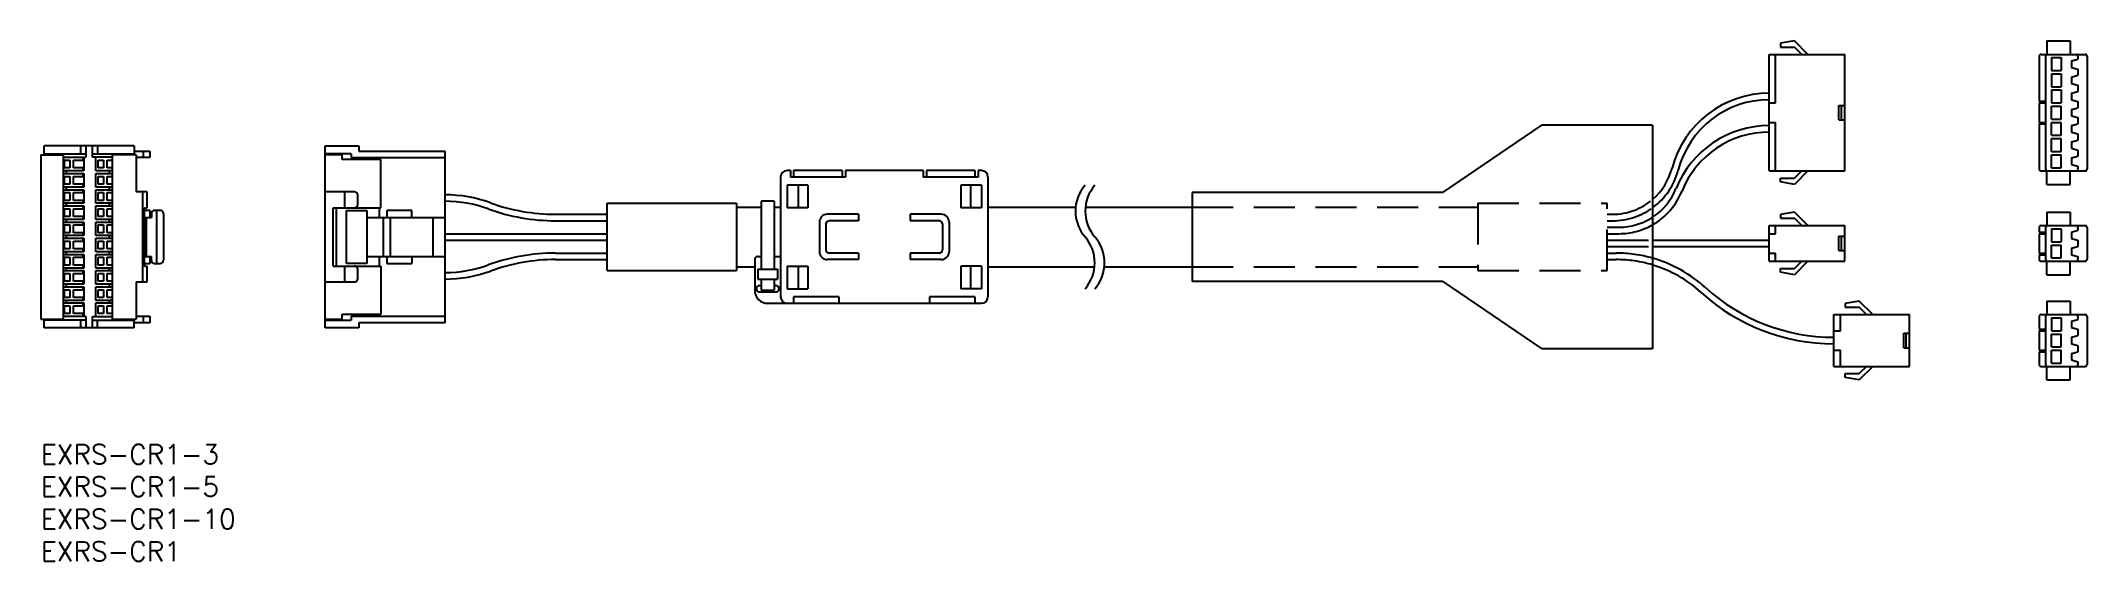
# Model space of a CAD drawing. Extents: x 0 to 316, y -18 to 62.
import ezdxf

# ---------------------------------------------------------------- set-up
doc = ezdxf.new("R2010")
doc.units = 0
doc.header["$LTSCALE"] = 0.5
doc.linetypes.add('DASHED', pattern=[19.05, 12.7, -6.35])
for name, color, linetype in [('MSM_CONTINUOUS', 7, 'CONTINUOUS'), ('MSM_DASHED', 4, 'DASHED'), ('MSM_NARROW', 5, 'CONTINUOUS'), ('MSM_PART_NUMBER', 7, 'CONTINUOUS')]:
    doc.layers.add(name, color=color, linetype=linetype)
doc.styles.get("Standard").update_dxf_attribs({"font": 'txt.shx', "height": 1, "bigfont": 'bigfont.shx'})

# ---------------------------------------------------------------- blocks, each defined once
blk = doc.blocks.new('*U2')
at = {"layer": 'MSM_PART_NUMBER'}
blk.add_text('EXRS-CR1-3', height=3, dxfattribs=at).set_placement((0, -3))
blk = doc.blocks.new('*U3')
at = {"layer": 'MSM_PART_NUMBER'}
blk.add_text('EXRS-CR1-5', height=3, dxfattribs=at).set_placement((0, -8))
blk = doc.blocks.new('*U4')
at = {"layer": 'MSM_PART_NUMBER'}
blk.add_text('EXRS-CR1-10', height=3, dxfattribs=at).set_placement((0, -13))
blk = doc.blocks.new('*U5')
at = {"layer": 'MSM_PART_NUMBER'}
blk.add_text('EXRS-CR1', height=3, dxfattribs=at).set_placement((0, -18))

msp = doc.modelspace()

# ---------------------------------------------------------------- linework, layer by layer
at = {"layer": 'MSM_CONTINUOUS'}
for p, q in [((266.82, 42.28), (266.82, 60.28)), ((266.82, 60.28), (278.49, 60.28)), ((267.8, 52.78), (267.8, 60.28)), ((270.71, 62.36), (268.57, 61.99)), ((268.57, 61.99), (268.57, 61.41)), ((268.57, 61.41), (270.71, 61.41)), ((272.8, 60.28), (270.71, 62.37)), ((271.84, 60.28), (270.71, 61.41)), ((278.49, 42.28), (278.49, 60.28)), ((308.79, 60.28), (315.59, 60.28)), ((309.69, 62.36), (309.69, 60.28)), ((309.69, 62.36), (313.29, 62.36)), ((313.29, 62.36), (313.29, 60.28)), ((308.49, 59.98), (308.49, 53.03)), ((309.49, 59.98), (309.49, 42.58)), ((310.39, 59.78), (311.89, 59.78)), ((310.39, 59.78), (310.39, 57.78)), ((310.39, 57.78), (311.89, 57.78)), ((310.39, 57.28), (311.89, 57.28)), ((310.39, 57.28), (310.39, 55.28)), ((311.89, 59.78), (311.89, 57.78)), ((311.89, 57.28), (311.89, 55.28)), ((313.49, 59.28), (314.49, 59.55)), ((313.49, 59.28), (313.49, 58.28)), ((313.49, 58.28), (314.49, 58.01)), ((313.49, 56.78), (314.49, 57.05)), ((314.49, 59.98), (314.49, 59.55)), ((314.49, 58.01), (314.49, 57.05)), ((315.89, 59.98), (315.89, 42.58)), ((310.39, 55.28), (311.89, 55.28)), ((310.39, 54.78), (311.89, 54.78)), ((310.39, 54.78), (310.39, 52.78)), ((311.89, 54.78), (311.89, 52.78)), ((313.49, 56.78), (313.49, 55.78)), ((313.49, 55.78), (314.49, 55.51)), ((313.49, 54.28), (314.49, 54.55)), ((313.49, 54.28), (313.49, 53.28)), ((314.49, 55.51), (314.49, 54.55)), ((266.82, 52.78), (267.8, 52.78)), ((277.59, 52.41), (278.49, 52.41)), ((277.59, 50.16), (277.59, 52.41)), ((277.96, 50.16), (277.96, 52.41)), ((308.49, 53.03), (309.49, 53.03)), ((308.49, 52.78), (308.49, 49.78)), ((308.49, 52.78), (309.49, 52.78)), ((310.39, 52.78), (311.89, 52.78)), ((310.39, 50.28), (310.39, 52.28)), ((310.39, 52.28), (311.89, 52.28)), ((311.89, 50.28), (311.89, 52.28)), ((313.49, 53.28), (314.49, 53.01)), ((313.49, 51.78), (314.49, 52.05)), ((313.49, 51.78), (313.49, 50.78)), ((313.49, 50.78), (314.49, 50.51)), ((314.49, 53.01), (314.49, 52.05)), ((216.42, 38.97), (231.72, 49.36)), ((248.82, 49.36), (231.72, 49.36)), ((248.82, 49.36), (248.82, 14.8)), ((266.82, 49.78), (267.8, 49.78)), ((267.8, 42.28), (267.8, 49.78)), ((277.59, 50.16), (278.49, 50.16)), ((308.49, 49.78), (309.49, 49.78)), ((308.49, 49.53), (309.49, 49.53)), ((308.49, 49.53), (308.49, 42.58)), ((310.39, 50.28), (311.89, 50.28)), ((310.39, 47.78), (310.39, 49.78)), ((310.39, 49.78), (311.89, 49.78)), ((310.39, 47.78), (311.89, 47.78)), ((311.89, 47.78), (311.89, 49.78)), ((313.49, 49.28), (314.49, 49.55)), ((313.49, 49.28), (313.49, 48.28)), ((313.49, 48.28), (314.49, 48.01)), ((314.49, 50.51), (314.49, 49.55)), ((314.49, 48.01), (314.49, 47.05)), ((0, 44.78), (3.5, 44.78)), ((0, 44.78), (0, 19.38)), ((6.15, 46.13), (0.5, 46.13)), ((0.5, 44.78), (0.5, 46.13)), ((0.5, 44.93), (6.95, 44.93)), ((3.3, 44.93), (3.3, 44.78)), ((3.5, 19.38), (3.5, 44.78)), ((3.5, 44.38), (6.95, 44.38)), ((6.15, 44.93), (6.15, 46.13)), ((8.75, 46.13), (6.15, 46.13)), ((6.5, 44.33), (6.6, 44.33)), ((6.5, 43.93), (6.5, 44.33)), ((6.6, 44.38), (6.6, 42.28)), ((6.95, 46.13), (6.95, 44.38)), ((7.95, 44.38), (7.95, 46.13)), ((7.95, 44.93), (14.4, 44.93)), ((11, 44.38), (7.95, 44.38)), ((8.5, 42.28), (8.5, 44.38)), ((8.75, 46.13), (8.75, 44.93)), ((14.4, 46.13), (8.75, 46.13)), ((14.7, 44.78), (11, 44.78)), ((11, 44.78), (11, 19.38)), ((13.1, 44.93), (13.1, 44.78)), ((14.4, 46.13), (14.4, 44.78)), ((14.4, 45.33), (15.8, 45.33)), ((14.7, 44.78), (14.7, 39.03)), ((15.8, 44.33), (14.7, 44.33)), ((15.8, 45.33), (15.8, 44.33)), ((15.8, 45.33), (16.8, 45.33)), ((16.8, 44.33), (15.8, 44.33)), ((16.8, 45.33), (16.8, 44.33)), ((43.9, 46.13), (49.1, 46.13)), ((43.9, 18.03), (43.9, 46.13)), ((47.9, 44.93), (43.9, 44.93)), ((46.5, 44.78), (43.9, 44.78)), ((46.5, 44.03), (46.5, 44.78)), ((47.9, 44.93), (47.9, 44.33)), ((47.9, 44.33), (62.4, 44.33)), ((49.1, 46.13), (49.1, 45.33)), ((49.1, 45.33), (62.4, 45.33)), ((62.4, 18.83), (62.4, 45.33)), ((310.39, 45.28), (310.39, 47.28)), ((310.39, 47.28), (311.89, 47.28)), ((310.39, 45.28), (311.89, 45.28)), ((310.39, 42.78), (310.39, 44.78)), ((310.39, 44.78), (311.89, 44.78)), ((311.89, 45.28), (311.89, 47.28)), ((311.89, 42.78), (311.89, 44.78)), ((313.49, 46.78), (314.49, 47.05)), ((313.49, 46.78), (313.49, 45.78)), ((313.49, 45.78), (314.49, 45.51)), ((313.49, 44.28), (314.49, 44.55)), ((313.49, 44.28), (313.49, 43.28)), ((314.49, 45.51), (314.49, 44.55)), ((6.6, 42.28), (3.5, 42.28)), ((3.5, 41.88), (6.6, 41.88)), ((3.65, 42.73), (3.65, 43.93)), ((3.65, 43.93), (4.45, 43.93)), ((4.45, 42.73), (3.65, 42.73)), ((3.65, 40.23), (3.65, 41.43)), ((3.65, 41.43), (4.45, 41.43)), ((3.9, 42.28), (3.9, 41.88)), ((4.45, 43.93), (4.45, 42.73)), ((4.45, 41.43), (4.45, 40.23)), ((5.05, 43.93), (6.5, 43.93)), ((5.05, 42.73), (5.05, 43.93)), ((6.5, 42.73), (5.05, 42.73)), ((5.05, 41.43), (6.5, 41.43)), ((5.05, 40.23), (5.05, 41.43)), ((6.5, 42.33), (6.5, 42.73)), ((6.6, 42.33), (6.5, 42.33)), ((6.5, 41.83), (6.6, 41.83)), ((6.5, 41.43), (6.5, 41.83)), ((6.6, 41.88), (6.6, 39.78)), ((11, 42.28), (8.5, 42.28)), ((8.5, 41.88), (11, 41.88)), ((8.5, 39.78), (8.5, 41.88)), ((8.85, 42.73), (8.85, 43.93)), ((8.85, 43.93), (9.65, 43.93)), ((9.65, 42.73), (8.85, 42.73)), ((8.85, 40.23), (8.85, 41.43)), ((8.85, 41.43), (9.65, 41.43)), ((9.65, 43.93), (9.65, 42.73)), ((9.65, 41.43), (9.65, 40.23)), ((10.25, 43.93), (11, 43.93)), ((10.25, 42.73), (10.25, 43.93)), ((11, 42.73), (10.25, 42.73)), ((10.25, 41.43), (11, 41.43)), ((10.25, 40.23), (10.25, 41.43)), ((10.6, 41.88), (10.6, 42.28)), ((52.5, 44.03), (46.5, 44.03)), ((52.5, 36.58), (52.5, 44.03)), ((114.2, 41.33), (114.2, 22.83)), ((115.7, 42.33), (115.2, 42.33)), ((115.7, 42.33), (115.7, 41.33)), ((124.2, 41.33), (115.7, 41.33)), ((123.7, 42.33), (116.2, 42.33)), ((116.2, 42.33), (116.2, 41.33)), ((123.7, 42.33), (123.7, 41.33)), ((124.2, 42.33), (124.2, 41.33)), ((136.2, 42.33), (124.2, 42.33)), ((136.2, 42.33), (136.2, 41.33)), ((144.7, 41.33), (136.2, 41.33)), ((136.7, 42.33), (136.7, 41.33)), ((144.2, 42.33), (136.7, 42.33)), ((144.2, 42.33), (144.2, 41.33)), ((145.2, 42.33), (144.7, 42.33)), ((144.7, 42.33), (144.7, 41.33)), ((146.2, 41.33), (146.2, 22.83)), ((266.82, 42.28), (278.49, 42.28)), ((268.57, 41.16), (270.71, 41.16)), ((268.57, 40.58), (268.57, 41.16)), ((271.84, 42.28), (270.71, 41.16)), ((272.8, 42.28), (270.71, 40.2)), ((308.79, 42.28), (315.59, 42.28)), ((309.69, 40.2), (309.69, 42.28)), ((310.39, 42.78), (311.89, 42.78)), ((313.29, 40.2), (313.29, 42.28)), ((313.49, 43.28), (314.49, 43.01)), ((314.49, 43.01), (314.49, 42.58)), ((6.6, 39.78), (3.5, 39.78)), ((3.5, 39.38), (6.6, 39.38)), ((4.45, 40.23), (3.65, 40.23)), ((3.65, 37.73), (3.65, 38.93)), ((3.65, 38.93), (4.45, 38.93)), ((3.9, 39.78), (3.9, 39.38)), ((4.45, 38.93), (4.45, 37.73)), ((6.5, 40.23), (5.05, 40.23)), ((5.05, 38.93), (6.5, 38.93)), ((5.05, 37.73), (5.05, 38.93)), ((6.5, 39.83), (6.5, 40.23)), ((6.6, 39.83), (6.5, 39.83)), ((6.5, 39.33), (6.6, 39.33)), ((6.5, 38.93), (6.5, 39.33)), ((6.6, 39.38), (6.6, 37.28)), ((11, 39.78), (8.5, 39.78)), ((8.5, 39.38), (11, 39.38)), ((8.5, 37.28), (8.5, 39.38)), ((9.65, 40.23), (8.85, 40.23)), ((8.85, 37.73), (8.85, 38.93)), ((8.85, 38.93), (9.65, 38.93)), ((9.65, 38.93), (9.65, 37.73)), ((11, 40.23), (10.25, 40.23)), ((10.25, 38.93), (11, 38.93)), ((10.25, 37.73), (10.25, 38.93)), ((10.6, 39.38), (10.6, 39.78)), ((16.4, 39.03), (14.7, 39.03)), ((15.7, 39.03), (15.7, 25.13)), ((16.4, 36.58), (16.4, 39.03)), ((48.4, 39.03), (43.9, 39.03)), ((46.9, 36.58), (46.9, 39.03)), ((48.9, 37.08), (48.9, 38.53)), ((115.2, 40.08), (115.2, 36.58)), ((118.4, 40.08), (115.2, 40.08)), ((116.9, 40.08), (116.9, 36.58)), ((118.4, 40.08), (118.4, 36.58)), ((145.2, 40.08), (142, 40.08)), ((142, 40.08), (142, 36.58)), ((143.5, 40.08), (143.5, 36.58)), ((145.2, 40.08), (145.2, 36.58)), ((177.72, 38.97), (177.72, 25.2)), ((216.42, 38.97), (177.72, 38.97)), ((270.71, 40.2), (268.57, 40.58)), ((309.69, 40.2), (313.29, 40.2)), ((6.6, 37.28), (3.5, 37.28)), ((3.5, 36.88), (6.6, 36.88)), ((6.6, 34.78), (3.5, 34.78)), ((4.45, 37.73), (3.65, 37.73)), ((3.65, 35.23), (3.65, 36.43)), ((3.65, 36.43), (4.45, 36.43)), ((4.45, 35.23), (3.65, 35.23)), ((3.9, 37.28), (3.9, 36.88)), ((3.9, 34.78), (3.9, 34.38)), ((4.45, 36.43), (4.45, 35.23)), ((6.5, 37.73), (5.05, 37.73)), ((5.05, 36.43), (6.5, 36.43)), ((5.05, 35.23), (5.05, 36.43)), ((6.5, 35.23), (5.05, 35.23)), ((6.5, 37.33), (6.5, 37.73)), ((6.6, 37.33), (6.5, 37.33)), ((6.5, 36.83), (6.6, 36.83)), ((6.5, 36.43), (6.5, 36.83)), ((6.5, 34.83), (6.5, 35.23)), ((6.6, 34.83), (6.5, 34.83)), ((6.6, 36.88), (6.6, 34.78)), ((11, 37.28), (8.5, 37.28)), ((8.5, 36.88), (11, 36.88)), ((8.5, 34.78), (8.5, 36.88)), ((11, 34.78), (8.5, 34.78)), ((9.65, 37.73), (8.85, 37.73)), ((8.85, 35.23), (8.85, 36.43)), ((8.85, 36.43), (9.65, 36.43)), ((9.65, 35.23), (8.85, 35.23)), ((9.65, 36.43), (9.65, 35.23)), ((11, 37.73), (10.25, 37.73)), ((10.25, 36.43), (11, 36.43)), ((10.25, 35.23), (10.25, 36.43)), ((11, 35.23), (10.25, 35.23)), ((10.6, 36.88), (10.6, 37.28)), ((10.6, 34.38), (10.6, 34.78)), ((15.98, 36.58), (16.4, 36.58)), ((15.98, 27.58), (15.98, 36.58)), ((16.83, 36.18), (15.98, 36.18)), ((15.98, 35.08), (17.05, 35.08)), ((16.31, 29.08), (16.31, 35.08)), ((16.83, 36.18), (16.83, 35.08)), ((17.05, 35.68), (17.05, 35.08)), ((18.4, 36.18), (17.55, 36.18)), ((17.9, 27.98), (17.9, 36.18)), ((18.9, 35.68), (18.9, 28.48)), ((45.1, 36.58), (52.5, 36.58)), ((45.1, 27.58), (45.1, 36.58)), ((45.6, 36.58), (45.6, 27.58)), ((47.2, 27.98), (47.2, 36.18)), ((47.2, 36.18), (50.3, 36.18)), ((50.3, 36.18), (50.3, 27.98)), ((50.3, 35.08), (62.4, 35.08)), ((52.2, 36.58), (52.2, 35.08)), ((52.9, 29.08), (52.9, 35.08)), ((57.25, 36.18), (53.4, 36.18)), ((53.4, 36.18), (53.4, 35.08)), ((53.9, 35.08), (53.9, 29.08)), ((57.25, 35.08), (57.25, 36.18)), ((60.54, 29.08), (60.54, 35.08)), ((79.46, 35.58), (87.4, 35.58)), ((87.4, 37.28), (107.4, 37.28)), ((87.4, 26.88), (87.4, 37.28)), ((107.4, 37.28), (107.4, 26.88)), ((107.4, 36.68), (111.2, 36.68)), ((111.2, 37.58), (111.2, 27.08)), ((113.2, 37.58), (111.2, 37.58)), ((113.2, 37.58), (113.2, 27.08)), ((113.2, 36.68), (114.2, 36.68)), ((118.4, 36.58), (115.2, 36.58)), ((126.2, 35.58), (121.4, 35.58)), ((126.2, 35.58), (126.2, 34.58)), ((139, 35.58), (134.2, 35.58)), ((134.2, 35.58), (134.2, 34.58)), ((145.2, 36.58), (142, 36.58)), ((146.2, 36.68), (159.73, 36.68)), ((161.25, 36.68), (177.72, 36.68)), ((270.71, 35.91), (268.57, 35.54)), ((268.57, 35.54), (268.57, 34.96)), ((268.57, 34.96), (270.71, 34.96)), ((272.8, 33.83), (270.71, 35.92)), ((271.84, 33.83), (270.71, 34.96)), ((309.69, 35.91), (309.69, 33.83)), ((309.69, 35.91), (313.29, 35.91)), ((313.29, 35.91), (313.29, 33.83)), ((3.5, 34.38), (6.6, 34.38)), ((6.6, 32.28), (3.5, 32.28)), ((3.5, 31.88), (6.6, 31.88)), ((3.65, 32.73), (3.65, 33.93)), ((3.65, 33.93), (4.45, 33.93)), ((4.45, 32.73), (3.65, 32.73)), ((3.9, 32.28), (3.9, 31.88)), ((4.45, 33.93), (4.45, 32.73)), ((5.05, 33.93), (6.5, 33.93)), ((5.05, 32.73), (5.05, 33.93)), ((6.5, 32.73), (5.05, 32.73)), ((6.5, 34.33), (6.6, 34.33)), ((6.5, 33.93), (6.5, 34.33)), ((6.5, 32.33), (6.5, 32.73)), ((6.6, 32.33), (6.5, 32.33)), ((6.5, 31.83), (6.6, 31.83)), ((6.5, 31.43), (6.5, 31.83)), ((6.6, 34.38), (6.6, 32.28)), ((6.6, 31.88), (6.6, 29.78)), ((8.5, 34.38), (11, 34.38)), ((8.5, 32.28), (8.5, 34.38)), ((11, 32.28), (8.5, 32.28)), ((8.5, 31.88), (11, 31.88)), ((8.5, 29.78), (8.5, 31.88)), ((8.85, 32.73), (8.85, 33.93)), ((8.85, 33.93), (9.65, 33.93)), ((9.65, 32.73), (8.85, 32.73)), ((9.65, 33.93), (9.65, 32.73)), ((10.25, 33.93), (11, 33.93)), ((10.25, 32.73), (10.25, 33.93)), ((11, 32.73), (10.25, 32.73)), ((10.6, 31.88), (10.6, 32.28)), ((62.4, 32.58), (87.4, 32.58)), ((79.46, 34.58), (87.4, 34.58)), ((120.2, 34.38), (120.2, 29.78)), ((121.2, 34.08), (121.2, 30.08)), ((126.2, 34.58), (121.7, 34.58)), ((138.7, 34.58), (134.2, 34.58)), ((139.2, 34.08), (139.2, 30.08)), ((140.2, 34.38), (140.2, 29.78)), ((266.82, 28.33), (266.82, 33.83)), ((266.82, 33.83), (278.49, 33.83)), ((266.82, 32.58), (267.8, 32.58)), ((267.8, 32.58), (267.8, 33.83)), ((277.59, 29.96), (277.59, 32.21)), ((277.59, 32.21), (278.49, 32.21)), ((277.96, 29.96), (277.96, 32.21)), ((278.49, 28.33), (278.49, 33.83)), ((308.49, 33.53), (308.49, 32.83)), ((308.49, 32.83), (309.49, 32.83)), ((308.49, 32.58), (308.49, 29.58)), ((308.49, 32.58), (309.49, 32.58)), ((308.79, 33.83), (315.59, 33.83)), ((309.49, 33.53), (309.49, 28.63)), ((310.39, 33.33), (310.39, 31.33)), ((310.39, 33.33), (311.89, 33.33)), ((311.89, 33.33), (311.89, 31.33)), ((313.49, 32.83), (314.49, 33.1)), ((313.49, 32.83), (313.49, 31.83)), ((313.49, 31.83), (314.49, 31.56)), ((314.49, 33.53), (314.49, 33.1)), ((315.89, 33.53), (315.89, 28.63)), ((6.6, 29.78), (3.5, 29.78)), ((3.5, 29.38), (6.6, 29.38)), ((3.65, 30.23), (3.65, 31.43)), ((3.65, 31.43), (4.45, 31.43)), ((4.45, 30.23), (3.65, 30.23)), ((3.65, 27.73), (3.65, 28.93)), ((3.65, 28.93), (4.45, 28.93)), ((3.9, 29.78), (3.9, 29.38)), ((4.45, 31.43), (4.45, 30.23)), ((4.45, 28.93), (4.45, 27.73)), ((5.05, 31.43), (6.5, 31.43)), ((5.05, 30.23), (5.05, 31.43)), ((6.5, 30.23), (5.05, 30.23)), ((5.05, 28.93), (6.5, 28.93)), ((5.05, 27.73), (5.05, 28.93)), ((6.5, 29.83), (6.5, 30.23)), ((6.6, 29.83), (6.5, 29.83)), ((6.5, 29.33), (6.6, 29.33)), ((6.5, 28.93), (6.5, 29.33)), ((6.6, 29.38), (6.6, 27.28)), ((11, 29.78), (8.5, 29.78)), ((8.5, 29.38), (11, 29.38)), ((8.5, 27.28), (8.5, 29.38)), ((8.85, 30.23), (8.85, 31.43)), ((8.85, 31.43), (9.65, 31.43)), ((9.65, 30.23), (8.85, 30.23)), ((8.85, 27.73), (8.85, 28.93)), ((8.85, 28.93), (9.65, 28.93)), ((9.65, 31.43), (9.65, 30.23)), ((9.65, 28.93), (9.65, 27.73)), ((10.25, 31.43), (11, 31.43)), ((10.25, 30.23), (10.25, 31.43)), ((11, 30.23), (10.25, 30.23)), ((10.25, 28.93), (11, 28.93)), ((10.25, 27.73), (10.25, 28.93)), ((10.6, 29.38), (10.6, 29.78)), ((15.98, 29.08), (17.05, 29.08)), ((16.83, 29.08), (16.83, 27.98)), ((17.05, 28.48), (17.05, 29.08)), ((50.3, 29.08), (62.4, 29.08)), ((52.2, 29.08), (52.2, 27.58)), ((53.4, 29.08), (53.4, 27.98)), ((57.25, 29.08), (57.25, 27.98)), ((62.4, 31.58), (87.4, 31.58)), ((79.46, 29.58), (87.4, 29.58)), ((79.46, 28.58), (87.4, 28.58)), ((110.2, 28.58), (110.2, 23.83)), ((110.7, 29.08), (111.2, 29.08)), ((113.2, 29.08), (114.2, 29.08)), ((126.2, 28.58), (121.4, 28.58)), ((126.2, 29.58), (121.7, 29.58)), ((126.2, 29.58), (126.2, 28.58)), ((138.7, 29.58), (134.2, 29.58)), ((134.2, 29.58), (134.2, 28.58)), ((139, 28.58), (134.2, 28.58)), ((248.82, 31.58), (266.82, 31.58)), ((248.82, 30.58), (266.82, 30.58)), ((266.82, 29.58), (267.8, 29.58)), ((267.8, 28.33), (267.8, 29.58)), ((277.59, 29.96), (278.49, 29.96)), ((308.49, 29.58), (309.49, 29.58)), ((308.49, 29.33), (309.49, 29.33)), ((308.49, 29.33), (308.49, 28.63)), ((310.39, 31.33), (311.89, 31.33)), ((310.39, 28.83), (310.39, 30.83)), ((310.39, 30.83), (311.89, 30.83)), ((310.39, 28.83), (311.89, 28.83)), ((311.89, 28.83), (311.89, 30.83)), ((313.49, 30.33), (314.49, 30.6)), ((313.49, 30.33), (313.49, 29.33)), ((313.49, 29.33), (314.49, 29.06)), ((314.49, 31.56), (314.49, 30.6)), ((314.49, 29.06), (314.49, 28.63)), ((6.6, 27.28), (3.5, 27.28)), ((3.5, 26.88), (6.6, 26.88)), ((4.45, 27.73), (3.65, 27.73)), ((3.65, 25.23), (3.65, 26.43)), ((3.65, 26.43), (4.45, 26.43)), ((3.9, 27.28), (3.9, 26.88)), ((4.45, 26.43), (4.45, 25.23)), ((6.5, 27.73), (5.05, 27.73)), ((5.05, 26.43), (6.5, 26.43)), ((5.05, 25.23), (5.05, 26.43)), ((6.5, 27.33), (6.5, 27.73)), ((6.6, 27.33), (6.5, 27.33)), ((6.5, 26.83), (6.6, 26.83)), ((6.5, 26.43), (6.5, 26.83)), ((6.6, 26.88), (6.6, 24.78)), ((11, 27.28), (8.5, 27.28)), ((8.5, 26.88), (11, 26.88)), ((8.5, 24.78), (8.5, 26.88)), ((9.65, 27.73), (8.85, 27.73)), ((8.85, 25.23), (8.85, 26.43)), ((8.85, 26.43), (9.65, 26.43)), ((9.65, 26.43), (9.65, 25.23)), ((11, 27.73), (10.25, 27.73)), ((10.25, 26.43), (11, 26.43)), ((10.25, 25.23), (10.25, 26.43)), ((10.6, 26.88), (10.6, 27.28)), ((15.98, 27.98), (16.83, 27.98)), ((15.98, 27.58), (16.4, 27.58)), ((16.4, 25.13), (16.4, 27.58)), ((17.55, 27.98), (18.4, 27.98)), ((45.1, 27.58), (52.5, 27.58)), ((46.9, 25.13), (46.9, 27.58)), ((50.3, 27.98), (47.2, 27.98)), ((48.9, 25.63), (48.9, 27.08)), ((52.5, 27.58), (52.5, 20.13)), ((53.4, 27.98), (57.25, 27.98)), ((87.4, 26.88), (107.4, 26.88)), ((107.4, 27.48), (110.09, 27.48)), ((110.7, 27.08), (110.7, 25.58)), ((110.7, 27.08), (113.7, 27.08)), ((110.7, 25.58), (113.7, 25.58)), ((111.2, 25.58), (111.2, 23.88)), ((113.2, 25.58), (113.2, 23.88)), ((113.7, 27.08), (113.7, 25.58)), ((115.2, 27.58), (118.4, 27.58)), ((115.2, 27.58), (115.2, 24.08)), ((116.9, 27.58), (116.9, 24.08)), ((118.4, 27.58), (118.4, 24.08)), ((145.2, 27.58), (142, 27.58)), ((142, 27.58), (142, 24.08)), ((143.5, 27.58), (143.5, 24.08)), ((145.2, 27.58), (145.2, 24.08)), ((146.2, 27.48), (162.67, 27.48)), ((164.19, 27.48), (177.72, 27.48)), ((266.82, 28.33), (278.49, 28.33)), ((268.57, 27.21), (270.71, 27.21)), ((268.57, 26.63), (268.57, 27.21)), ((270.71, 26.25), (268.57, 26.63)), ((272.8, 28.33), (270.71, 26.25)), ((271.84, 28.33), (270.71, 27.21)), ((308.79, 28.33), (315.59, 28.33)), ((309.69, 26.25), (309.69, 28.33)), ((309.69, 26.25), (313.29, 26.25)), ((313.29, 26.25), (313.29, 28.33)), ((6.6, 24.78), (3.5, 24.78)), ((3.5, 24.38), (6.6, 24.38)), ((6.6, 22.28), (3.5, 22.28)), ((4.45, 25.23), (3.65, 25.23)), ((3.65, 22.73), (3.65, 23.93)), ((3.65, 23.93), (4.45, 23.93)), ((4.45, 22.73), (3.65, 22.73)), ((3.9, 24.78), (3.9, 24.38)), ((3.9, 22.28), (3.9, 21.88)), ((4.45, 23.93), (4.45, 22.73)), ((6.5, 25.23), (5.05, 25.23)), ((5.05, 23.93), (6.5, 23.93)), ((5.05, 22.73), (5.05, 23.93)), ((6.5, 22.73), (5.05, 22.73)), ((6.5, 24.83), (6.5, 25.23)), ((6.6, 24.83), (6.5, 24.83)), ((6.5, 24.33), (6.6, 24.33)), ((6.5, 23.93), (6.5, 24.33)), ((6.5, 22.33), (6.5, 22.73)), ((6.6, 22.33), (6.5, 22.33)), ((6.6, 24.38), (6.6, 22.28)), ((11, 24.78), (8.5, 24.78)), ((8.5, 24.38), (11, 24.38)), ((8.5, 22.28), (8.5, 24.38)), ((11, 22.28), (8.5, 22.28)), ((9.65, 25.23), (8.85, 25.23)), ((8.85, 22.73), (8.85, 23.93)), ((8.85, 23.93), (9.65, 23.93)), ((9.65, 22.73), (8.85, 22.73)), ((9.65, 23.93), (9.65, 22.73)), ((11, 25.23), (10.25, 25.23)), ((10.25, 23.93), (11, 23.93)), ((10.25, 22.73), (10.25, 23.93)), ((11, 22.73), (10.25, 22.73)), ((10.6, 24.38), (10.6, 24.78)), ((10.6, 21.88), (10.6, 22.28)), ((14.7, 25.13), (16.4, 25.13)), ((14.7, 25.13), (14.7, 19.38)), ((43.9, 25.13), (48.4, 25.13)), ((110.95, 24.58), (111.2, 24.58)), ((110.95, 23.58), (113.45, 23.58)), ((111.2, 23.88), (113.2, 23.88)), ((113.2, 24.58), (113.45, 24.58)), ((115.2, 24.08), (118.4, 24.08)), ((123.2, 22.83), (116.2, 22.83)), ((116.2, 22.83), (116.2, 21.83)), ((123.2, 22.83), (123.2, 21.83)), ((137.2, 22.83), (137.2, 21.83)), ((144.2, 22.83), (137.2, 22.83)), ((145.2, 24.08), (142, 24.08)), ((144.2, 22.83), (144.2, 21.83)), ((216.42, 25.2), (177.72, 25.2)), ((216.42, 25.2), (231.72, 14.8)), ((280.71, 22.16), (278.57, 21.79)), ((282.8, 20.08), (280.71, 22.17)), ((309.69, 22.16), (309.69, 20.08)), ((309.69, 22.16), (313.29, 22.16)), ((313.29, 22.16), (313.29, 20.08)), ((0, 19.38), (3.5, 19.38)), ((0.5, 18.03), (0.5, 19.38)), ((6.95, 19.23), (0.5, 19.23)), ((3.3, 19.38), (3.3, 19.23)), ((3.5, 21.88), (6.6, 21.88)), ((6.95, 19.78), (3.5, 19.78)), ((3.65, 20.23), (3.65, 21.43)), ((3.65, 21.43), (4.45, 21.43)), ((4.45, 20.23), (3.65, 20.23)), ((4.45, 21.43), (4.45, 20.23)), ((5.05, 21.43), (6.5, 21.43)), ((5.05, 20.23), (5.05, 21.43)), ((6.5, 20.23), (5.05, 20.23)), ((6.15, 18.03), (6.15, 19.23)), ((6.5, 21.83), (6.6, 21.83)), ((6.5, 21.43), (6.5, 21.83)), ((6.5, 19.83), (6.5, 20.23)), ((6.6, 19.83), (6.5, 19.83)), ((6.6, 21.88), (6.6, 19.78)), ((6.95, 19.78), (6.95, 18.03)), ((7.95, 19.78), (11, 19.78)), ((7.95, 18.03), (7.95, 19.78)), ((7.95, 19.23), (14.4, 19.23)), ((8.5, 21.88), (11, 21.88)), ((8.5, 19.78), (8.5, 21.88)), ((8.75, 18.03), (8.75, 19.23)), ((8.85, 20.23), (8.85, 21.43)), ((8.85, 21.43), (9.65, 21.43)), ((9.65, 20.23), (8.85, 20.23)), ((9.65, 21.43), (9.65, 20.23)), ((10.25, 21.43), (11, 21.43)), ((10.25, 20.23), (10.25, 21.43)), ((11, 20.23), (10.25, 20.23)), ((11, 19.38), (14.7, 19.38)), ((13.1, 19.38), (13.1, 19.23)), ((14.4, 18.03), (14.4, 19.38)), ((14.7, 19.83), (15.8, 19.83)), ((15.8, 19.83), (15.8, 18.83)), ((15.8, 19.83), (16.8, 19.83)), ((16.8, 19.83), (16.8, 18.83)), ((43.9, 19.38), (46.5, 19.38)), ((43.9, 19.23), (47.9, 19.23)), ((46.5, 20.13), (52.5, 20.13)), ((46.5, 19.38), (46.5, 20.13)), ((47.9, 19.83), (62.4, 19.83)), ((47.9, 19.83), (47.9, 19.23)), ((52.2, 20.13), (52.2, 19.83)), ((112.2, 21.83), (145.2, 21.83)), ((276.82, 12.08), (276.82, 20.08)), ((276.82, 20.08), (288.49, 20.08)), ((277.8, 17.58), (277.8, 20.08)), ((278.57, 21.79), (278.57, 21.21)), ((278.57, 21.21), (280.71, 21.21)), ((281.84, 20.08), (280.71, 21.21)), ((288.49, 12.08), (288.49, 20.08)), ((308.49, 19.78), (308.49, 17.83)), ((308.79, 20.08), (315.59, 20.08)), ((309.49, 19.78), (309.49, 12.38)), ((310.39, 19.58), (310.39, 17.58)), ((310.39, 19.58), (311.89, 19.58)), ((311.89, 19.58), (311.89, 17.58)), ((313.49, 19.08), (314.49, 19.35)), ((313.49, 19.08), (313.49, 18.08)), ((314.49, 19.78), (314.49, 19.35)), ((315.89, 19.78), (315.89, 12.38)), ((6.15, 18.03), (0.5, 18.03)), ((8.75, 18.03), (6.15, 18.03)), ((14.4, 18.03), (8.75, 18.03)), ((15.8, 18.83), (14.4, 18.83)), ((16.8, 18.83), (15.8, 18.83)), ((49.1, 18.03), (43.9, 18.03)), ((49.1, 18.83), (49.1, 18.03)), ((62.4, 18.83), (49.1, 18.83)), ((276.82, 17.58), (277.8, 17.58)), ((287.59, 14.96), (287.59, 17.21)), ((287.59, 17.21), (288.49, 17.21)), ((287.96, 14.96), (287.96, 17.21)), ((308.49, 17.83), (309.49, 17.83)), ((308.49, 17.58), (308.49, 14.58)), ((308.49, 17.58), (309.49, 17.58)), ((310.39, 17.58), (311.89, 17.58)), ((310.39, 15.08), (310.39, 17.08)), ((310.39, 17.08), (311.89, 17.08)), ((311.89, 15.08), (311.89, 17.08)), ((313.49, 18.08), (314.49, 17.81)), ((313.49, 16.58), (314.49, 16.85)), ((313.49, 16.58), (313.49, 15.58)), ((314.49, 17.81), (314.49, 16.85)), ((248.82, 14.8), (231.72, 14.8)), ((276.82, 14.58), (277.8, 14.58)), ((277.8, 12.08), (277.8, 14.58)), ((287.59, 14.96), (288.49, 14.96)), ((308.49, 14.58), (309.49, 14.58)), ((308.49, 14.33), (309.49, 14.33)), ((308.49, 14.33), (308.49, 12.38)), ((310.39, 15.08), (311.89, 15.08)), ((310.39, 14.58), (311.89, 14.58)), ((310.39, 12.58), (310.39, 14.58)), ((311.89, 12.58), (311.89, 14.58)), ((313.49, 15.58), (314.49, 15.31)), ((313.49, 14.08), (314.49, 14.35)), ((313.49, 14.08), (313.49, 13.08)), ((313.49, 13.08), (314.49, 12.81)), ((314.49, 15.31), (314.49, 14.35)), ((314.49, 12.81), (314.49, 12.38)), ((276.82, 12.08), (288.49, 12.08)), ((278.57, 10.96), (280.71, 10.96)), ((278.57, 10.38), (278.57, 10.96)), ((280.71, 10), (278.57, 10.38)), ((282.8, 12.08), (280.71, 10)), ((281.84, 12.08), (280.71, 10.96)), ((308.79, 12.08), (315.59, 12.08)), ((309.69, 10), (309.69, 12.08)), ((309.69, 10), (313.29, 10)), ((310.39, 12.58), (311.89, 12.58)), ((313.29, 10), (313.29, 12.08))]:
    msp.add_line(p, q, dxfattribs=at)
for centre, radius, start, end in [((308.79, 59.98), 0.3, 90, 180), ((309.79, 59.98), 0.3, 90, 180), ((314.19, 59.98), 0.3, 0, 90), ((315.59, 59.98), 0.3, 0, 90), ((266.82, 38.78), 15.5, 90, 165.4041), ((266.82, 38.78), 14.5, 90, 165.4041), ((266.82, 33.78), 15.5, 90, 158.161), ((266.82, 33.78), 14.5, 90, 158.161), ((115.2, 41.33), 1, 90, 180), ((145.2, 41.33), 1, 0, 90), ((242.62, 45.08), 9.5, 310.6861, 345.4041), ((242.62, 45.08), 10.5, 306.1447, 345.4041), ((308.79, 42.58), 0.3, 180, 270), ((309.79, 42.58), 0.3, 180, 270), ((314.19, 42.58), 0.3, 270, 0), ((315.59, 42.58), 0.3, 270, 0), ((48.4, 38.53), 0.5, 360, 90), ((62.4, 18.08), 20.5, 70.0516, 90), ((243.61, 43.08), 9.5, 303.2286, 338.161), ((243.61, 43.08), 10.5, 299.722, 338.161), ((17.55, 35.68), 0.5, 90, 180), ((18.4, 35.68), 0.5, 0.0034, 90), ((48.4, 37.08), 0.5, 270, 0), ((62.4, 18.08), 19.5, 70.0516, 90), ((79.46, 65.08), 30.5, 250.0516, 270), ((79.46, 65.08), 29.5, 250.0516, 270), ((121.4, 34.38), 1.2, 90, 180), ((139, 34.38), 1.2, 0, 90), ((121.7, 34.08), 0.5, 90, 180), ((138.7, 34.08), 0.5, 0, 90), ((308.79, 33.53), 0.3, 90, 180), ((309.79, 33.53), 0.3, 90, 180), ((314.19, 33.53), 0.3, 0, 90), ((315.59, 33.53), 0.3, 0, 90), ((17.55, 28.48), 0.5, 180, 270), ((18.4, 28.48), 0.5, 270, 359.9966), ((79.46, -0.92), 30.5, 90, 109.9484), ((79.46, -0.92), 29.5, 90, 109.9484), ((110.7, 28.58), 0.5, 90, 180), ((121.4, 29.78), 1.2, 180, 270), ((121.7, 30.08), 0.5, 180, 270), ((138.7, 30.08), 0.5, 270, 0), ((139, 29.78), 1.2, 270, 0), ((243.19, 9.08), 20.5, 47.7314, 74.0588), ((308.79, 28.63), 0.3, 180, 270), ((309.79, 28.63), 0.3, 180, 270), ((314.19, 28.63), 0.3, 270, 0), ((315.59, 28.63), 0.3, 270, 0), ((48.4, 27.08), 0.5, 0, 90), ((48.4, 25.63), 0.5, 270, 0), ((62.4, 46.08), 19.5, 270, 289.9484), ((62.4, 46.08), 20.5, 270, 289.9484), ((243.19, 9.08), 19.5, 47.7314, 73.2177), ((112.2, 23.83), 2, 180, 270), ((110.95, 24.08), 0.5, 90, 270), ((113.45, 24.08), 0.5, 270, 90), ((115.2, 22.83), 1, 180, 270), ((145.2, 22.83), 1, 270, 0), ((276.82, 46.08), 30.5, 227.7314, 270), ((276.82, 46.08), 29.5, 227.7314, 270), ((308.79, 19.78), 0.3, 90, 180), ((309.79, 19.78), 0.3, 90, 180), ((314.19, 19.78), 0.3, 0, 90), ((315.59, 19.78), 0.3, 0, 90), ((308.79, 12.38), 0.3, 180, 270), ((309.79, 12.38), 0.3, 180, 270), ((314.19, 12.38), 0.3, 270, 0), ((315.59, 12.38), 0.3, 270, 0)]:
    msp.add_arc(centre, radius, start, end, dxfattribs=at)
at = {"layer": 'MSM_DASHED'}
for p, q in [((177.72, 36.68), (221.82, 36.68)), ((221.82, 37.28), (221.82, 26.88)), ((221.82, 37.28), (241.82, 37.28)), ((241.82, 26.88), (241.82, 37.28)), ((241.82, 35.58), (242.62, 35.58)), ((241.82, 34.58), (242.62, 34.58)), ((241.82, 33.58), (243.61, 33.58)), ((241.82, 32.58), (243.61, 32.58)), ((241.82, 31.58), (248.82, 31.58)), ((241.82, 30.58), (248.82, 30.58)), ((241.82, 29.58), (243.19, 29.58)), ((241.82, 28.58), (243.19, 28.58)), ((177.72, 27.48), (221.82, 27.48)), ((221.82, 26.88), (241.82, 26.88))]:
    msp.add_line(p, q, dxfattribs=at)
for centre, radius, start, end in [((242.62, 45.08), 9.5, 270, 310.6861), ((242.62, 45.08), 10.5, 270, 306.1447), ((243.61, 43.08), 9.5, 270, 303.2286), ((243.61, 43.08), 10.5, 270, 299.722), ((243.19, 9.08), 20.5, 74.0588, 90), ((243.19, 9.08), 19.5, 73.2177, 90)]:
    msp.add_arc(centre, radius, start, end, dxfattribs=at)
at = {"layer": 'MSM_NARROW'}
for centre, start, end in [((165.78, 36.08), 138.8879, 221.1121), ((167.3, 36.08), 138.8879, 221.1121), ((156.62, 28.08), 318.8879, 41.1121), ((158.13, 28.08), 318.8879, 41.1121)]:
    msp.add_arc(centre, 6.08, start, end, dxfattribs=at)

# ---------------------------------------------------------------- block references
at = {"layer": 'MSM_CONTINUOUS'}
for name in ['*U2', '*U3', '*U4', '*U5']:
    msp.add_blockref(name, (0, 0), dxfattribs=at)

doc.saveas('drawing.dxf')
